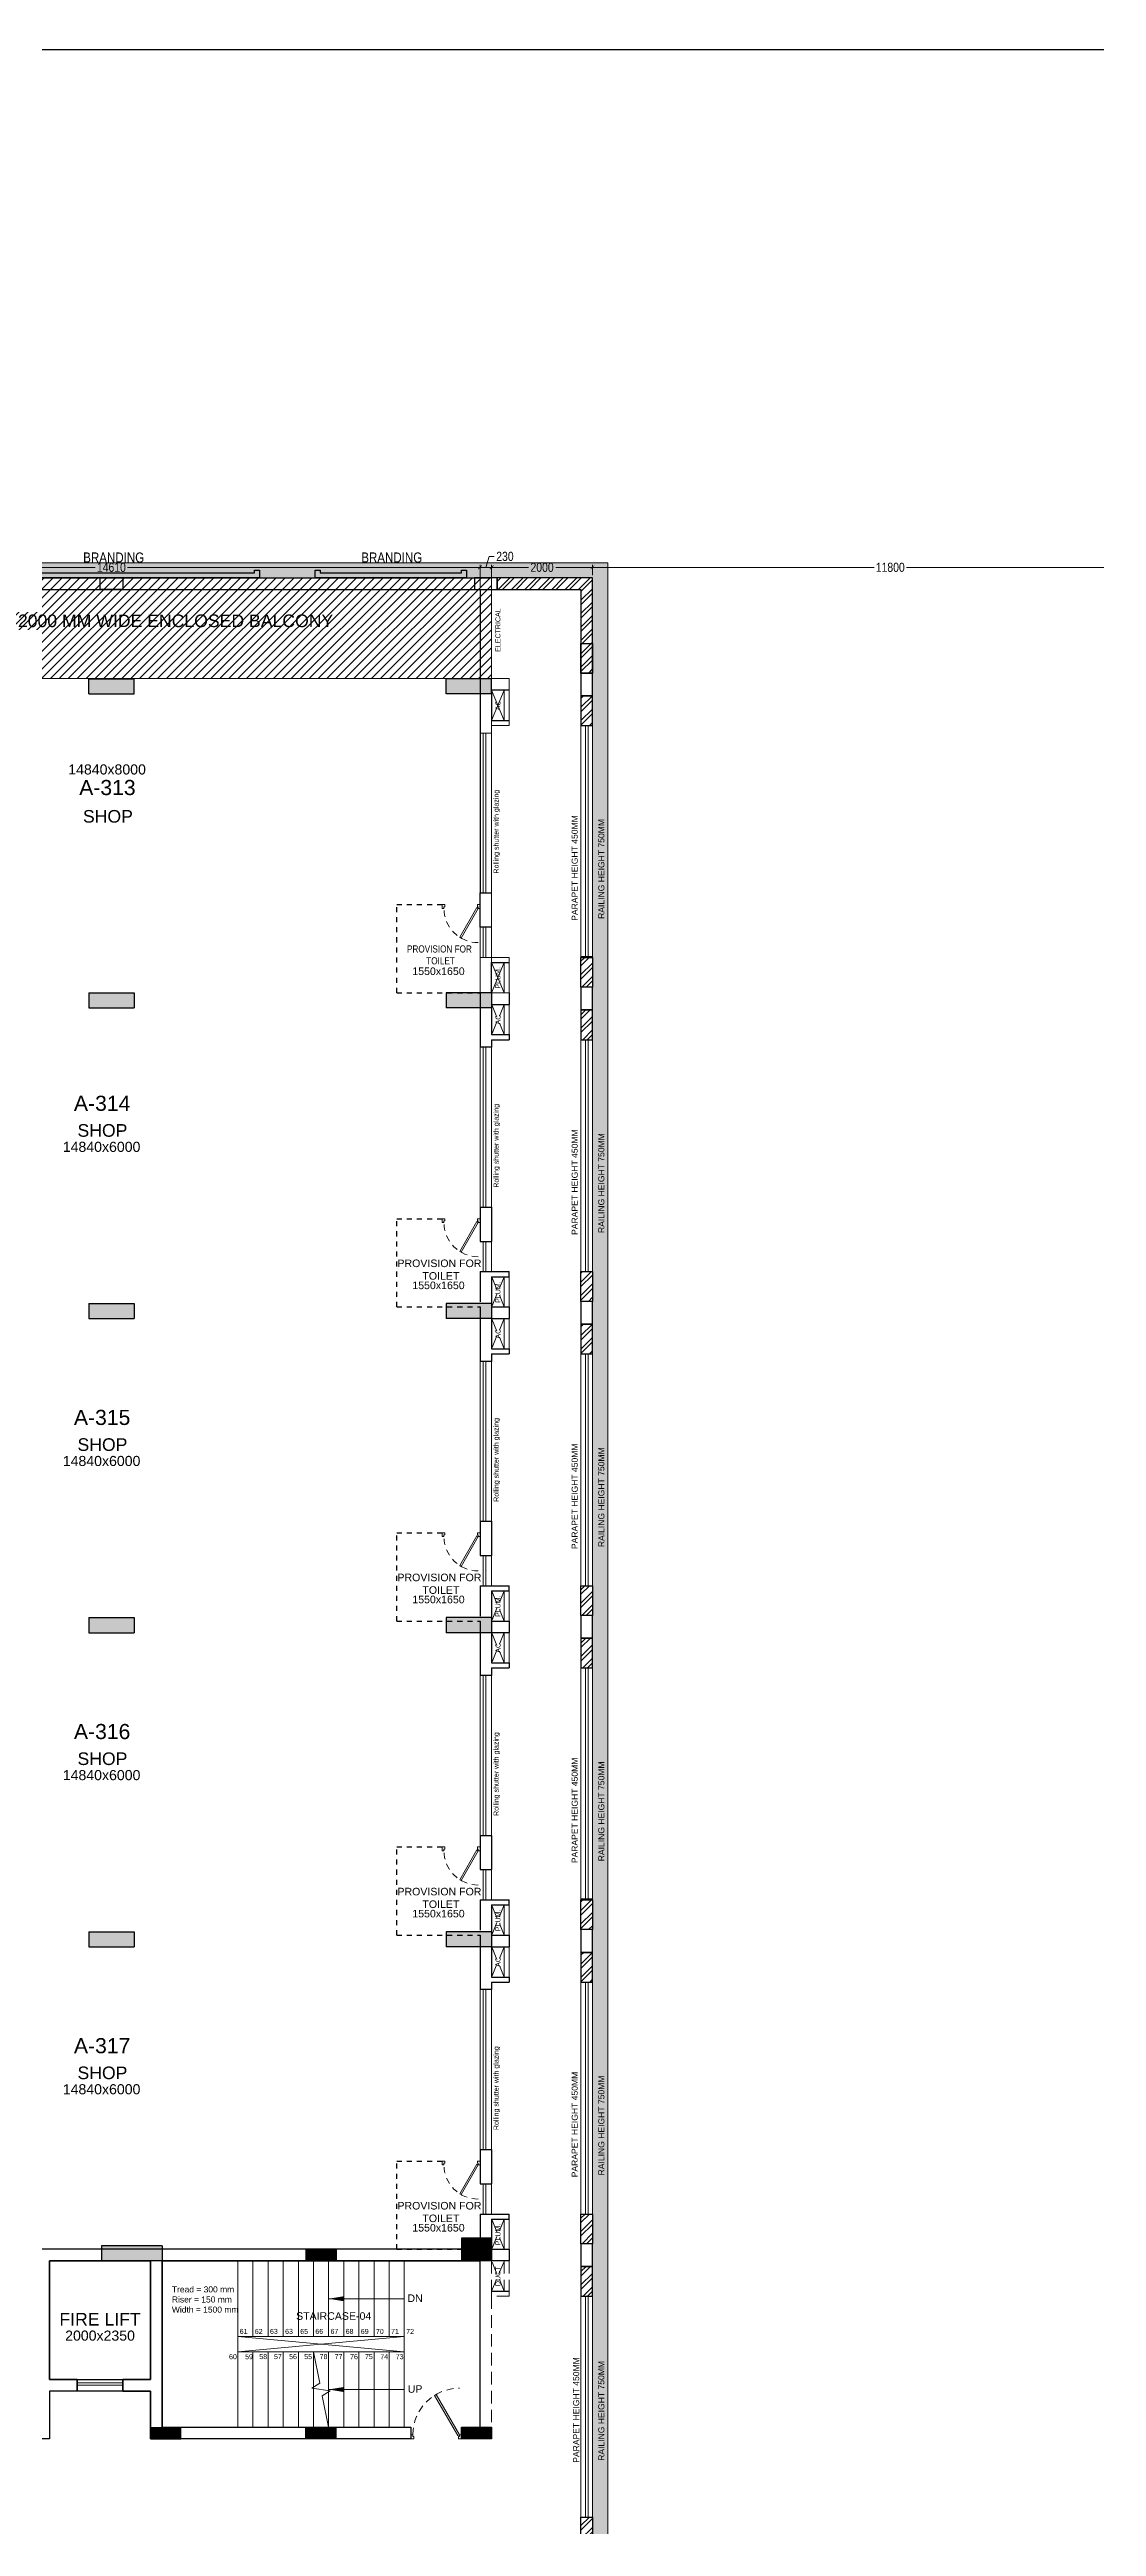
# Model space of a CAD drawing. Header units: metres. Extents: x 9819 to 10514, y 4405 to 4599.
# Drawn here: x 10400.85 to 10421.59, y 4550.07 to 4599.19 of the extents above; entities that cross this region are included whole.
import ezdxf
from ezdxf.enums import TextEntityAlignment as Align

# ---------------------------------------------------------------- set-up
doc = ezdxf.new("R2010")
doc.units = ezdxf.units.M
doc.header["$MEASUREMENT"] = 0
doc.header["$PDMODE"] = 35
doc.header["$PDSIZE"] = 0.3
doc.linetypes.add('DASHED2', pattern=[0.375, 0.25, -0.125])
doc.linetypes.add('HIDDEN', pattern=[0.375, 0.25, -0.125])
for name, color, linetype in [('A_COL. NO', 4, 'Continuous'), ('A_SIGNAGE', 171, 'Continuous'), ('STRU. COL.', 1, 'Continuous')]:
    doc.layers.add(name, color=color, linetype=linetype)
for name, color, linetype, lineweight in [('A_CONC', 1, 'Continuous', 30), ('A_DOOR-WIN', 23, 'Continuous', 9), ('A_DOTTED', 8, 'HIDDEN', 0), ('A_ELE 0.15', 252, 'Continuous', 15), ('A_EXT DIM', 7, 'Continuous', 5), ('A_GLAZE', 140, 'Continuous', 5), ('A_LEDGE', 252, 'Continuous', 15), ('A_SHOP NO.', 113, 'Continuous', 5), ('A_SILL 0.09', 9, 'Continuous', 9), ('A_SILL 0.25', 25, 'Continuous', 15), ('A_SILL 0.25-RefEdit0', 25, 'Continuous', 15), ('A_STAIRS', 21, 'Continuous', 9), ('A_TEXT', 7, 'Continuous', 5), ('A_WALL', 7, 'Continuous', 30), ('A_Wall Hatch', 8, 'Continuous', 5), ('Doorline', 251, 'DASHED2', 13)]:
    doc.layers.add(name, color=color, linetype=linetype, lineweight=lineweight)
doc.layers.get('A_COL. NO').off()
doc.styles.add('A', font='ARIALN.TTF')
doc.styles.get("Standard").update_dxf_attribs({"font": 'arial.ttf'})
doc.dimstyles.new('DIM IN MM', dxfattribs={"dimtxt": 0.18, "dimasz": 0.075, "dimexe": 0.05, "dimexo": 0.05, "dimgap": 0.05, "dimtad": 0, "dimdec": 0, "dimlfac": 1000, "dimzin": 3, "dimdsep": 46, "dimtxsty": 'A', "dimblk1": 'ARCHTICK', "dimblk2": 'ARCHTICK', "dimsah": 1, "dimcen": 0, "dimclrd": 256, "dimclre": 256, "dimclrt": 256, "dimadec": 0, "dimazin": 0, "dimtfac": 1, "dimtdec": 0, "dimtofl": 0, "dimtmove": 1, "dimatfit": 3, "dimfxl": 1, "dimtolj": 1, "dimtzin": 0, "dimlwd": -1, "dimlwe": -1, "dimarcsym": 0})

# ---------------------------------------------------------------- blocks, each defined once
blk = doc.blocks.new('_ARCHTICK')
at = {"color": 0, "linetype": 'ByBlock', "const_width": 0.15}
blk.add_lwpolyline([(-0.5, -0.5), (0.5, 0.5)], dxfattribs=at)
blk = doc.blocks.new('D-900')
at = {"layer": 'A_DOOR-WIN'}
for points in [[(0.45, 0.794), (0.035, 0.075), (0.063, 0.059), (0.478, 0.778)], [(0, 0.075), (0, 0), (0.05, 0), (0.05, 0.043), (0.035, 0.043), (0.035, 0.075)], [(0.9, 0.075), (0.9, 0), (0.85, 0), (0.85, 0.043), (0.865, 0.043), (0.865, 0.075)]]:
    blk.add_lwpolyline(points, close=True, dxfattribs=at)
at = {"layer": 'Doorline', "ltscale": 0.5}
blk.add_arc((0.035, 0.075), 0.83, 0, 90, dxfattribs=at)
blk = doc.blocks.new('D 750')
at = {"layer": 'A_DOOR-WIN'}
for points in [[(-0.372, 0.665), (-0.035, 0.075), (-0.063, 0.059), (-0.4, 0.649)], [(-0.75, 0.075), (-0.75, 0), (-0.7, 0), (-0.7, 0.043), (-0.715, 0.043), (-0.715, 0.075)], [(0, 0.075), (0, 0), (-0.05, 0), (-0.05, 0.043), (-0.035, 0.043), (-0.035, 0.075)]]:
    blk.add_lwpolyline(points, close=True, dxfattribs=at)
at = {"layer": 'Doorline', "ltscale": 0.5}
blk.add_arc((-0.035, 0.075), 0.68, 90, 180, dxfattribs=at)
blk = doc.blocks.new('Typical shops 3rd')
at = {"layer": 'A_DOOR-WIN'}
for p, q in [((30.095, -1.08), (30.095, -4.25)), ((30.145, -1.08), (30.145, -4.25)), ((0.465, -5.38), (0.465, -2.21)), ((0.515, -5.38), (0.515, -2.21))]:
    blk.add_line(p, q, dxfattribs=at)
at = {"layer": 'A_DOTTED'}
for p, q in [((0.1, -0.83), (0.35, -0.23)), ((0.1, -0.23), (0.35, -0.83)), ((30.51, -0.23), (30.26, -0.83)), ((30.51, -0.83), (30.26, -0.23)), ((0.1, -6.23), (0.35, -5.63)), ((0.1, -5.63), (0.35, -6.23)), ((30.51, -5.63), (30.26, -6.23)), ((30.51, -6.23), (30.26, -5.63))]:
    blk.add_line(p, q, dxfattribs=at)
at = {"layer": 'A_GLAZE'}
for p, q in [((0.465, -1.53), (0.465, -0.93)), ((0.515, -1.53), (0.515, -0.93)), ((30.095, -4.93), (30.095, -5.53)), ((30.145, -4.93), (30.145, -5.53))]:
    blk.add_line(p, q, dxfattribs=at)
at = {"layer": 'A_LEDGE'}
for p, q in [((0, -0.83), (0, -0.23)), ((0.1, -0.83), (0.1, -0.23)), ((30.51, -0.83), (30.51, -0.23)), ((30.61, -0.83), (30.61, -0.23)), ((0, -5.63), (0, -6.23)), ((0.1, -5.63), (0.1, -6.23)), ((30.51, -5.63), (30.51, -6.23)), ((30.61, -5.63), (30.61, -6.23))]:
    blk.add_line(p, q, dxfattribs=at)
at = {"layer": 'A_SILL 0.09'}
for p, q in [((0.58, -0.34), (0.58, -5.38)), ((0.35, -1.53), (0.35, -0.93)), ((30.03, -4.25), (30.03, -1.08)), ((30.26, -1.08), (30.26, -4.25)), ((0.35, -5.38), (0.35, -2.21)), ((30.26, -4.93), (30.26, -5.53))]:
    blk.add_line(p, q, dxfattribs=at)
at = {"layer": 'A_WALL'}
for p, q in [((0, -0.23), (0, 0)), ((30.03, 0), (30.03, -1.08)), ((30.61, 0), (30.61, -0.23)), ((0.35, -0.23), (0, -0.23)), ((0.35, -0.83), (0.35, -0.23)), ((30.26, -0.23), (30.61, -0.23)), ((30.26, -0.23), (30.26, -0.83)), ((0.35, -0.83), (0, -0.83)), ((0, -0.83), (0, -0.93)), ((0.58, -0.93), (0, -0.93)), ((30.26, -0.83), (30.61, -0.83)), ((30.26, -0.93), (30.61, -0.93)), ((30.26, -0.93), (30.26, -1.08)), ((30.61, -0.83), (30.61, -0.93)), ((30.26, -1.08), (30.03, -1.08)), ((0.35, -2.21), (0.35, -1.53)), ((0.58, -1.53), (0.35, -1.53)), ((0.58, -2.21), (0.35, -2.21)), ((30.03, -4.25), (30.03, -4.93)), ((30.03, -4.25), (30.26, -4.25)), ((30.26, -4.25), (30.26, -4.93)), ((0.35, -5.38), (0.58, -5.38)), ((0.35, -5.53), (0.35, -5.38)), ((0.58, -6.46), (0.58, -5.38)), ((30.03, -4.93), (30.26, -4.93)), ((0.35, -5.53), (0, -5.53)), ((0, -5.63), (0, -5.53)), ((0.35, -5.63), (0, -5.63)), ((0.35, -6.23), (0.35, -5.63)), ((30.03, -5.53), (30.61, -5.53)), ((30.03, -5.53), (30.03, -6.13)), ((30.26, -5.63), (30.26, -6.23)), ((30.26, -5.63), (30.61, -5.63)), ((30.61, -5.63), (30.61, -5.53)), ((0.35, -6.23), (0, -6.23)), ((30.26, -6.23), (30.61, -6.23))]:
    blk.add_line(p, q, dxfattribs=at)
at = {"layer": 'A_WALL', "color": 252, "linetype": 'DASHED2', "ltscale": 0.3, "true_color": 0x939598}
for p, q in [((2.23, 0), (0.95, 0)), ((28.38, -6.23), (30.03, -6.23))]:
    blk.add_line(p, q, dxfattribs=at)
for points in [[(2.23, 0), (2.23, -1.98), (1.33, -1.98)], [(28.38, -6.23), (28.38, -4.48), (29.28, -4.48)]]:
    blk.add_lwpolyline(points, dxfattribs=at)
at = {"layer": 'A_DOOR-WIN', "xscale": -1}
blk.add_blockref('D 750', (0.58, -1.98), dxfattribs=at)
at = {"layer": 'A_DOOR-WIN', "xscale": -1, "rotation": 180}
blk.add_blockref('D 750', (30.03, -4.48), dxfattribs=at)
at = {"layer": 'A_TEXT'}
for s, p in [('PLUM.', (0.274, -0.523)), ('AC', (30.436, -0.531)), ('Rolling shutter with glazing', (30.399, -3.034)), ('Rolling shutter with glazing', (0.282, -3.428)), ('AC', (0.274, -5.923)), ('PLUM.', (30.434, -5.936))]:
    blk.add_text(s, height=0.1, rotation=90, dxfattribs=at).set_placement(p, align=Align.CENTER)
for s, height, p in [('1550x1650', 0.15, (1.388, -1.205)), ('SHOP', 0.25, (7.845, -2.855)), ('SHOP', 0.25, (22.548, -2.855)), ('14840x6000', 0.2, (7.845, -3.155)), ('14840x6000', 0.2, (22.531, -3.155)), ('1550x1650', 0.15, (29.207, -5.877))]:
    blk.add_text(s, height=height, dxfattribs=at).set_placement(p, align=Align.CENTER)
at = {"layer": 'A_TEXT', "char_height": 0.15, "width": 1.97366, "attachment_point": 1}
for insert in [(0.419, -0.618), (28.239, -5.29)]:
    blk.add_mtext('\\pxqc;PROVISION FOR\\P TOILET ', dxfattribs=dict(at, insert=insert))
blk = doc.blocks.new('*D1572')
at = {"layer": 'A_EXT DIM', "transparency": 16777216}
for p, q in [((10394.766, 4588.534), (10394.766, 4588.972)), ((10394.766, 4588.922), (10401.751, 4588.922)), ((10409.376, 4588.922), (10402.392, 4588.922)), ((10409.376, 4588.534), (10409.376, 4588.972))]:
    blk.add_line(p, q, dxfattribs=at)
at = {"layer": 'Defpoints', "color": 0, "transparency": 16777216}
for p in [(10409.376, 4588.922), (10394.766, 4588.484), (10409.376, 4588.484)]:
    blk.add_point(p, dxfattribs=at)
at = {"layer": 'A_EXT DIM', "transparency": 16777216, "xscale": 0.075, "yscale": 0.075, "zscale": 0.075, "rotation": 180}
blk.add_blockref('_ARCHTICK', (10394.766, 4588.922), dxfattribs=at)
at = {"layer": 'A_EXT DIM', "transparency": 16777216, "xscale": 0.075, "yscale": 0.075, "zscale": 0.075}
blk.add_blockref('_ARCHTICK', (10409.376, 4588.922), dxfattribs=at)
at = {"layer": 'A_EXT DIM', "transparency": 16777216, "insert": (10402.071, 4588.922), "char_height": 0.18, "attachment_point": 5, "style": 'A'}
blk.add_mtext('\\A1;14610', dxfattribs=at)
blk = doc.blocks.new('*D1573')
at = {"layer": 'A_EXT DIM', "transparency": 16777216}
for p, q in [((10409.491, 4588.922), (10409.556, 4589.139)), ((10409.556, 4589.139), (10409.656, 4589.139)), ((10409.376, 4588.534), (10409.376, 4588.972)), ((10409.376, 4588.922), (10409.606, 4588.922)), ((10409.606, 4588.534), (10409.606, 4588.972))]:
    blk.add_line(p, q, dxfattribs=at)
at = {"layer": 'Defpoints', "color": 0, "transparency": 16777216}
for p in [(10409.606, 4588.922), (10409.376, 4588.484), (10409.606, 4588.484)]:
    blk.add_point(p, dxfattribs=at)
at = {"layer": 'A_EXT DIM', "transparency": 16777216, "xscale": 0.075, "yscale": 0.075, "zscale": 0.075, "rotation": 180}
blk.add_blockref('_ARCHTICK', (10409.376, 4588.922), dxfattribs=at)
at = {"layer": 'A_EXT DIM', "transparency": 16777216, "xscale": 0.075, "yscale": 0.075, "zscale": 0.075}
blk.add_blockref('_ARCHTICK', (10409.606, 4588.922), dxfattribs=at)
at = {"layer": 'A_EXT DIM', "transparency": 16777216, "insert": (10409.87, 4589.139), "char_height": 0.18, "attachment_point": 5, "style": 'A'}
blk.add_mtext('\\A1;230', dxfattribs=at)
blk = doc.blocks.new('*D1574')
at = {"layer": 'A_EXT DIM', "transparency": 16777216}
for p, q in [((10411.606, 4588.764), (10411.606, 4588.972)), ((10411.606, 4588.922), (10417.186, 4588.922)), ((10423.406, 4588.922), (10417.827, 4588.922)), ((10423.406, 4588.764), (10423.406, 4588.972))]:
    blk.add_line(p, q, dxfattribs=at)
at = {"layer": 'Defpoints', "color": 0, "transparency": 16777216}
for p in [(10411.606, 4588.714), (10423.406, 4588.922), (10423.406, 4588.714)]:
    blk.add_point(p, dxfattribs=at)
at = {"layer": 'A_EXT DIM', "transparency": 16777216, "xscale": 0.075, "yscale": 0.075, "zscale": 0.075, "rotation": 180}
blk.add_blockref('_ARCHTICK', (10411.606, 4588.922), dxfattribs=at)
at = {"layer": 'A_EXT DIM', "transparency": 16777216, "xscale": 0.075, "yscale": 0.075, "zscale": 0.075}
blk.add_blockref('_ARCHTICK', (10423.406, 4588.922), dxfattribs=at)
at = {"layer": 'A_EXT DIM', "transparency": 16777216, "insert": (10417.506, 4588.922), "char_height": 0.18, "attachment_point": 5, "style": 'A'}
blk.add_mtext('\\A1;11800', dxfattribs=at)
blk = doc.blocks.new('*D1581')
at = {"layer": 'A_EXT DIM', "transparency": 16777216}
for p, q in [((10409.606, 4588.764), (10409.606, 4588.972)), ((10409.606, 4588.922), (10410.335, 4588.922)), ((10411.606, 4588.922), (10410.878, 4588.922)), ((10411.606, 4588.764), (10411.606, 4588.972))]:
    blk.add_line(p, q, dxfattribs=at)
at = {"layer": 'Defpoints', "color": 0, "transparency": 16777216}
for p in [(10409.606, 4588.714), (10411.606, 4588.922), (10411.606, 4588.714)]:
    blk.add_point(p, dxfattribs=at)
at = {"layer": 'A_EXT DIM', "transparency": 16777216, "xscale": 0.075, "yscale": 0.075, "zscale": 0.075, "rotation": 180}
blk.add_blockref('_ARCHTICK', (10409.606, 4588.922), dxfattribs=at)
at = {"layer": 'A_EXT DIM', "transparency": 16777216, "xscale": 0.075, "yscale": 0.075, "zscale": 0.075}
blk.add_blockref('_ARCHTICK', (10411.606, 4588.922), dxfattribs=at)
at = {"layer": 'A_EXT DIM', "transparency": 16777216, "insert": (10410.606, 4588.922), "char_height": 0.18, "attachment_point": 5, "style": 'A'}
blk.add_mtext('\\A1;2000', dxfattribs=at)
blk = doc.blocks.new('Balcony projections')
at = {"transparency": 33554493}
h = blk.add_hatch(color=256, dxfattribs=at)
h.dxf.hatch_style = 1
h.paths.add_polyline_path([(-0.53, -72.15), (33.98, -72.15), (33.98, 0.53), (-0.53, 0.53)])
h.paths.add_polyline_path([(-0.23, -71.85), (33.68, -71.85), (33.68, 0.23), (-0.23, 0.23)], flags=16)
at = {"lineweight": 30, "true_color": 0x636466}
h = blk.add_hatch(dxfattribs=at)
h.set_pattern_fill('ANSI32', color=251, scale=0.5)
h.set_pattern_definition([(45, (-9876.61707, -4400.77705), (-0.1325825215, 0.1325825215), []), (45, (-9876.52869, -4400.77705), (-0.1325825215, 0.1325825215), [])])
h.paths.add_polyline_path([(31.79, 0.23), (31.79, 0), (33.45, 0), (33.45, -1.66), (33.68, -1.66), (33.68, 0.23)])
h.paths.add_polyline_path([(33.68, -2.7), (33.68, -2.11), (33.45, -2.11), (33.45, -2.7)])
h.paths.add_polyline_path([(33.68, -7.3), (33.68, -7.89), (33.45, -7.89), (33.45, -7.3)])
h.paths.add_polyline_path([(33.68, -8.93), (33.68, -8.34), (33.45, -8.34), (33.45, -8.93)])
h.paths.add_polyline_path([(33.68, -13.53), (33.68, -14.12), (33.45, -14.12), (33.45, -13.53)])
h.paths.add_polyline_path([(33.68, -15.16), (33.68, -14.57), (33.45, -14.57), (33.45, -15.16)])
h.paths.add_polyline_path([(33.68, -19.76), (33.68, -20.35), (33.45, -20.35), (33.45, -19.76)])
h.paths.add_polyline_path([(33.68, -21.39), (33.68, -20.8), (33.45, -20.8), (33.45, -21.39)])
h.paths.add_polyline_path([(33.68, -25.99), (33.68, -26.58), (33.45, -26.58), (33.45, -25.99)])
h.paths.add_polyline_path([(33.68, -27.62), (33.68, -27.03), (33.45, -27.03), (33.45, -27.62)])
h.paths.add_polyline_path([(33.68, -32.22), (33.68, -32.81), (33.45, -32.81), (33.45, -32.22)])
h.paths.add_polyline_path([(33.68, -33.85), (33.68, -33.26), (33.45, -33.26), (33.45, -33.85)])
h.paths.add_polyline_path([(33.68, -38.23), (33.68, -38.82), (33.45, -38.82), (33.45, -38.23)])
h.paths.add_polyline_path([(33.68, -39.86), (33.68, -39.27), (33.45, -39.27), (33.45, -39.86)])
h.paths.add_polyline_path([(33.68, -46.09), (33.68, -45.5), (33.45, -45.5), (33.45, -46.09)])
h.paths.add_polyline_path([(33.68, -44.46), (33.68, -45.05), (33.45, -45.05), (33.45, -44.46)])
h.paths.add_polyline_path([(33.68, -50.69), (33.68, -51.28), (33.45, -51.28), (33.45, -50.69)])
h.paths.add_polyline_path([(33.68, -52.32), (33.68, -51.73), (33.45, -51.73), (33.45, -52.32)])
h.paths.add_polyline_path([(33.68, -58.55), (33.68, -57.96), (33.45, -57.96), (33.45, -58.55)])
h.paths.add_polyline_path([(33.68, -56.92), (33.68, -57.51), (33.45, -57.51), (33.45, -56.92)])
h.paths.add_polyline_path([(33.68, -64.76), (33.68, -63.58), (33.45, -63.58), (33.45, -64.76)])
h.paths.add_polyline_path([(31.79, -71.85), (31.79, -71.62), (33.45, -71.62), (33.45, -69.96), (33.68, -69.96), (33.68, -71.85)])
h.paths.add_polyline_path([(30.75, -71.85), (31.34, -71.85), (31.34, -71.62), (30.75, -71.62)])
h.paths.add_polyline_path([(24.96, -71.85), (24.37, -71.85), (24.37, -71.62), (24.96, -71.62)])
h.paths.add_polyline_path([(23.33, -71.85), (23.92, -71.85), (23.92, -71.62), (23.33, -71.62)])
h.paths.add_polyline_path([(8.49, -71.85), (9.08, -71.85), (9.08, -71.62), (8.49, -71.62)])
h.paths.add_polyline_path([(10.12, -71.85), (9.53, -71.85), (9.53, -71.62), (10.12, -71.62)])
h.paths.add_polyline_path([(15.91, -71.85), (16.5, -71.85), (16.5, -71.62), (15.91, -71.62)])
h.paths.add_polyline_path([(17.54, -71.85), (16.95, -71.85), (16.95, -71.62), (17.54, -71.62)])
h.paths.add_polyline_path([(1.66, -71.85), (1.66, -71.62), (0, -71.62), (0, -69.96), (-0.23, -69.96), (-0.23, -71.85)])
h.paths.add_polyline_path([(2.11, -71.85), (2.7, -71.85), (2.7, -71.62), (2.11, -71.62)])
h.paths.add_polyline_path([(-0.23, -64.76), (-0.23, -63.58), (0, -63.58), (0, -64.76)])
h.paths.add_polyline_path([(-0.23, -58.55), (-0.23, -57.96), (0, -57.96), (0, -58.55)])
h.paths.add_polyline_path([(-0.23, -56.92), (-0.23, -57.51), (0, -57.51), (0, -56.92)])
h.paths.add_polyline_path([(-0.23, -52.32), (-0.23, -51.73), (0, -51.73), (0, -52.32)])
h.paths.add_polyline_path([(-0.23, -50.69), (-0.23, -51.28), (0, -51.28), (0, -50.69)])
h.paths.add_polyline_path([(-0.23, -46.09), (-0.23, -45.5), (0, -45.5), (0, -46.09)])
h.paths.add_polyline_path([(-0.23, -44.46), (-0.23, -45.05), (0, -45.05), (0, -44.46)])
h.paths.add_polyline_path([(-0.23, -39.86), (-0.23, -39.27), (0, -39.27), (0, -39.86)])
h.paths.add_polyline_path([(-0.23, -38.23), (-0.23, -38.82), (0, -38.82), (0, -38.23)])
h.paths.add_polyline_path([(-0.23, -33.85), (-0.23, -33.26), (0, -33.26), (0, -33.85)])
h.paths.add_polyline_path([(-0.23, -32.22), (-0.23, -32.81), (0, -32.81), (0, -32.22)])
h.paths.add_polyline_path([(-0.23, -27.62), (-0.23, -27.03), (0, -27.03), (0, -27.62)])
h.paths.add_polyline_path([(-0.23, -25.99), (-0.23, -26.58), (0, -26.58), (0, -25.99)])
h.paths.add_polyline_path([(-0.23, -21.39), (-0.23, -20.8), (0, -20.8), (0, -21.39)])
h.paths.add_polyline_path([(-0.23, -19.76), (-0.23, -20.35), (0, -20.35), (0, -19.76)])
h.paths.add_polyline_path([(-0.23, -15.16), (-0.23, -14.57), (0, -14.57), (0, -15.16)])
h.paths.add_polyline_path([(-0.23, -13.53), (-0.23, -14.12), (0, -14.12), (0, -13.53)])
h.paths.add_polyline_path([(-0.23, -8.93), (-0.23, -8.34), (0, -8.34), (0, -8.93)])
h.paths.add_polyline_path([(-0.23, -7.3), (-0.23, -7.89), (0, -7.89), (0, -7.3)])
h.paths.add_polyline_path([(-0.23, -2.7), (-0.23, -2.11), (0, -2.11), (0, -2.7)])
h.paths.add_polyline_path([(1.66, 0.23), (1.66, 0), (0, 0), (0, -1.66), (-0.23, -1.66), (-0.23, 0.23)])
at = {"layer": 'A_CONC'}
for points in [[(23.92, 0.23), (24.37, 0.23), (24.37, 0), (23.92, 0)], [(31.79, 0.23), (31.34, 0.23), (31.34, 0), (31.79, 0)], [(33.68, -1.66), (33.45, -1.66), (33.45, -2.11), (33.68, -2.11)], [(33.68, -1.66), (33.45, -1.66), (33.45, -2.11), (33.68, -2.11)], [(33.68, -7.89), (33.45, -7.89), (33.45, -8.34), (33.68, -8.34)], [(33.68, -14.12), (33.45, -14.12), (33.45, -14.57), (33.68, -14.57)], [(33.68, -20.35), (33.45, -20.35), (33.45, -20.8), (33.68, -20.8)], [(33.68, -26.58), (33.45, -26.58), (33.45, -27.03), (33.68, -27.03)], [(33.68, -32.81), (33.45, -32.81), (33.45, -33.26), (33.68, -33.26)]]:
    blk.add_lwpolyline(points, close=True, dxfattribs=at)
at = {"layer": 'A_ELE 0.15', "color": 7, "true_color": 0xffffff}
for points in [[(33.98, -33.85), (33.98, 0.53), (-0.53, 0.53), (-0.53, -33.85)], [(-0.53, -33.85), (-0.53, -72.15), (33.98, -72.15), (33.98, -33.85)]]:
    blk.add_lwpolyline(points, dxfattribs=at)
at = {"layer": 'A_GLAZE'}
for points in [[(33.54, -7.3), (33.59, -7.3), (33.59, -2.7), (33.54, -2.7)], [(33.54, -13.53), (33.59, -13.53), (33.59, -8.93), (33.54, -8.93)], [(33.54, -19.76), (33.59, -19.76), (33.59, -15.16), (33.54, -15.16)], [(33.54, -25.99), (33.59, -25.99), (33.59, -21.39), (33.54, -21.39)], [(33.54, -32.22), (33.59, -32.22), (33.59, -27.62), (33.54, -27.62)], [(33.54, -38.23), (33.59, -38.23), (33.59, -33.85), (33.54, -33.85)]]:
    blk.add_lwpolyline(points, close=True, dxfattribs=at)
at = {"layer": 'A_SILL 0.25', "lineweight": 0, "elevation": 0}
for points in [[(33.68, -7.28), (33.45, -7.28), (33.45, -2.7), (33.68, -2.7)], [(33.68, -13.53), (33.45, -13.53), (33.45, -8.93), (33.68, -8.93)], [(33.68, -25.97), (33.45, -25.97), (33.45, -21.39), (33.68, -21.39)], [(33.68, -32.22), (33.45, -32.22), (33.45, -27.62), (33.68, -27.62)]]:
    blk.add_lwpolyline(points, close=True, dxfattribs=at)
at = {"layer": 'A_SILL 0.25', "lineweight": 0}
for points in [[(33.68, -19.76), (33.45, -19.76), (33.45, -15.16), (33.68, -15.16)], [(33.68, -38.23), (33.45, -38.23), (33.45, -33.85), (33.68, -33.85)]]:
    blk.add_lwpolyline(points, close=True, dxfattribs=at)
at = {"layer": 'A_SILL 0.25-RefEdit0', "color": 32, "true_color": 0xcd6928}
for points in [[(33.68, -33.85), (33.68, 0.23), (-0.23, 0.23), (-0.23, -33.85)], [(-0.23, -38.23), (-0.23, -71.85), (33.68, -71.85), (33.68, -38.23)]]:
    blk.add_lwpolyline(points, dxfattribs=at)
at = {"layer": 'A_TEXT', "color": 32, "true_color": 0xcd6928}
for p, q in [((33.45, -7.3), (33.45, -2.7)), ((33.68, -2.7), (33.68, -7.3)), ((33.45, -13.53), (33.45, -8.93)), ((33.68, -8.93), (33.68, -13.53)), ((33.45, -19.76), (33.45, -15.16)), ((33.68, -15.16), (33.68, -19.76)), ((33.45, -25.99), (33.45, -21.39)), ((33.68, -21.39), (33.68, -25.99)), ((33.45, -32.22), (33.45, -27.62)), ((33.68, -27.62), (33.68, -32.22)), ((33.45, -38.23), (33.45, -33.85)), ((33.68, -33.85), (33.68, -38.23))]:
    blk.add_line(p, q, dxfattribs=at)
at = {"layer": 'A_WALL'}
for points in [[(31.79, 0.23), (31.79, 0), (33.45, 0), (33.45, -1.66), (33.68, -1.66), (33.68, 0.23)], [(33.68, -1.07), (33.68, -1.66), (33.45, -1.66), (33.45, -1.07)], [(33.68, -2.7), (33.68, -2.11), (33.45, -2.11), (33.45, -2.7)], [(33.68, -2.7), (33.68, -2.11), (33.45, -2.11), (33.45, -2.7)], [(33.68, -7.3), (33.68, -7.89), (33.45, -7.89), (33.45, -7.3)], [(33.68, -8.93), (33.68, -8.34), (33.45, -8.34), (33.45, -8.93)], [(33.68, -13.53), (33.68, -14.12), (33.45, -14.12), (33.45, -13.53)], [(33.68, -15.16), (33.68, -14.57), (33.45, -14.57), (33.45, -15.16)], [(33.68, -19.76), (33.68, -20.35), (33.45, -20.35), (33.45, -19.76)], [(33.68, -21.39), (33.68, -20.8), (33.45, -20.8), (33.45, -21.39)], [(33.68, -25.99), (33.68, -26.58), (33.45, -26.58), (33.45, -25.99)], [(33.68, -27.62), (33.68, -27.03), (33.45, -27.03), (33.45, -27.62)], [(33.68, -32.22), (33.68, -32.81), (33.45, -32.81), (33.45, -32.22)], [(33.68, -33.85), (33.68, -33.26), (33.45, -33.26), (33.45, -33.85)], [(33.68, -38.23), (33.68, -38.82), (33.45, -38.82), (33.45, -38.23)]]:
    blk.add_lwpolyline(points, close=True, dxfattribs=at)
at = {"layer": 'A_TEXT', "color": 32, "true_color": 0xcd6928, "char_height": 0.1215, "attachment_point": 1, "rotation": 90}
for insert in [(33.265, -6.572), (33.265, -12.802), (33.265, -19.032), (33.265, -25.262), (33.265, -31.492), (33.294, -37.153)]:
    blk.add_mtext_dynamic_manual_height_columns('PARAPET HEIGHT 450MM', width=3.42392, gutter_width=0.931, heights=[0], dxfattribs=dict(at, insert=insert))
at = {"layer": 'A_TEXT', "color": 4, "char_height": 0.1215, "attachment_point": 1, "rotation": 90}
for insert in [(33.793, -6.534), (33.793, -12.764), (33.793, -18.994), (33.793, -25.224), (33.793, -31.454), (33.793, -37.114)]:
    blk.add_mtext_dynamic_manual_height_columns('RAILING HEIGHT 750MM', width=3.42392, gutter_width=0.931, heights=[0], dxfattribs=dict(at, insert=insert))
blk = doc.blocks.new('col')
at = {"linetype": 'Continuous'}
blk.add_hatch(color=256, dxfattribs=at).paths.add_polyline_path([(0, 0), (1, 0), (1, 1), (0, 1), (0, 0)])
at = {"linetype": 'Continuous', "lineweight": 25}
for p, q in [((0, 1), (1, 1)), ((0, 1), (0, 0)), ((1, 1), (1, 0)), ((0, 0), (1, 0))]:
    blk.add_line(p, q, dxfattribs=at)
blk = doc.blocks.new('WING-A REVISEC COL.')
at = {"layer": 'STRU. COL.', "zscale": 0.23}
for p, xscale, yscale, rotation in [((5393.224, -8839.596), -0.9, 0.3, 180), ((5401.209, -8839.596), 0.9, 0.3, 180), ((5394.679, -8870.976), -1.2, 0.3, 359.9999999999758), ((5394.449, -8874.276), -0.6, 0.23, 180), ((5398.129, -8874.276), 0.6, 0.23, 180), ((5401.209, -8874.276), 0.6, 0.23, 180)]:
    blk.add_blockref('col', p, dxfattribs=dict(at, xscale=xscale, yscale=yscale, rotation=rotation))
for p, xscale, yscale in [((5393.224, -8846.126), 0.9, 0.3), ((5401.209, -8846.126), -0.9, 0.3), ((5393.224, -8852.286), 0.9, 0.3), ((5401.209, -8852.286), -0.9, 0.3), ((5393.224, -8858.516), 0.9, 0.3), ((5401.209, -8858.516), -0.9, 0.3), ((5393.224, -8864.746), 0.9, 0.3), ((5401.209, -8864.746), -0.9, 0.3), ((5401.209, -8864.746), -0.9, 0.3), ((5401.209, -8870.976), -0.6, 0.45), ((5398.129, -8870.976), -0.6, 0.23)]:
    blk.add_blockref('col', p, dxfattribs=dict(at, xscale=xscale, yscale=yscale))
blk = doc.blocks.new('A$C65346bc7')
at = {"layer": 'A_WALL', "color": 252, "linetype": 'DASHED2', "ltscale": 0.3, "true_color": 0x939598}
blk.add_line((28.38, -6.23), (30.03, -6.23), dxfattribs=at)
for points in [[(0.95, 0), (2.23, 0), (2.23, -1.98), (1.33, -1.98)], [(28.38, -6.23), (28.38, -4.48), (29.28, -4.48)]]:
    blk.add_lwpolyline(points, dxfattribs=at)
at = {"layer": 'A_DOOR-WIN', "xscale": -1}
blk.add_blockref('D 750', (0.58, -1.98), dxfattribs=at)
at = {"layer": 'A_DOOR-WIN', "xscale": -1, "rotation": 180}
blk.add_blockref('D 750', (30.03, -4.48), dxfattribs=at)
at = {"char_height": 0.1411, "width": 1.97366, "attachment_point": 1, "style": 'A'}
for insert in [(0.419, -0.618), (28.239, -5.29)]:
    blk.add_mtext('\\pxqc;PROVISION FOR\\P TOILET ', dxfattribs=dict(at, insert=insert))
at = {"layer": 'A_TEXT'}
for p in [(1.388, -1.205), (29.207, -5.877)]:
    blk.add_text('1550x1650', height=0.15, dxfattribs=at).set_placement(p, align=Align.CENTER)

msp = doc.modelspace()

# ---------------------------------------------------------------- hatches: boundary and pattern name
at = {"layer": 'A_SILL 0.25'}
h = msp.add_hatch(dxfattribs=at)
h.set_pattern_fill('ANSI31', color=256)
h.set_pattern_definition([(45, (4783.70176, -313.26329), (-0.0883883476, 0.0883883476), [])])
h.paths.add_polyline_path([(10379.6962, 4586.7144), (10409.6062, 4586.7144), (10409.6062, 4588.7144), (10379.6962, 4588.7144)])

# ---------------------------------------------------------------- linework, layer by layer
msp.add_lwpolyline([(9907.8601, 4599.1913), (10513.7871, 4599.1913), (10513.7871, 4405.0688), (9907.8601, 4405.0688)], close=True)
at = {"layer": 'A_DOOR-WIN'}
for p, q in [((10409.4412, 4585.6344), (10409.4412, 4582.4644)), ((10409.4912, 4585.6344), (10409.4912, 4582.4644)), ((10402.2962, 4552.9194), (10401.3962, 4552.9194)), ((10402.2962, 4552.8694), (10401.3962, 4552.8694))]:
    msp.add_line(p, q, dxfattribs=at)
at = {"layer": 'A_DOTTED', "linetype": 'Continuous'}
for points in [[(10404.5762, 4555.3344), (10404.5762, 4553.8344), (10407.8762, 4553.5344), (10407.8762, 4552.0344)], [(10407.8762, 4555.3344), (10407.8762, 4553.8344), (10404.5762, 4553.5344), (10404.5762, 4552.0344)]]:
    msp.add_lwpolyline(points, dxfattribs=at)
at = {"layer": 'A_DOTTED'}
msp.add_lwpolyline([(10409.6062, 4555.3344), (10409.6062, 4554.7344), (10409.9562, 4554.7344), (10409.9562, 4554.6344), (10409.6062, 4554.6344), (10409.6062, 4554.7344), (10409.8562, 4555.3344), (10409.8562, 4554.7344), (10409.6062, 4555.3344), (10409.9562, 4555.3344), (10409.9562, 4554.7344), (10409.9562, 4554.6344), (10409.6062, 4554.6344), (10409.6062, 4551.8044)], dxfattribs=at)
at = {"layer": 'A_GLAZE'}
for p, q in [((10409.4412, 4581.7844), (10409.4412, 4581.1844)), ((10409.4912, 4581.7844), (10409.4912, 4581.1844))]:
    msp.add_line(p, q, dxfattribs=at)
at = {"layer": 'A_LEDGE'}
msp.add_lwpolyline([(10409.6062, 4585.7844), (10409.9562, 4585.7844), (10409.9562, 4585.8844), (10409.9562, 4586.4844), (10409.9562, 4586.7144), (10409.6062, 4586.7144), (10409.6062, 4588.7144)], dxfattribs=at)
at = {"layer": 'A_SIGNAGE', "color": 6}
for points in [[(10399.3012, 4588.7144), (10399.3012, 4588.8644), (10399.4012, 4588.8644), (10399.4012, 4588.8144), (10404.9062, 4588.8144), (10404.9062, 4588.8644), (10405.0062, 4588.8644), (10405.0062, 4588.7144)], [(10406.1062, 4588.7144), (10406.1062, 4588.8644), (10406.2062, 4588.8644), (10406.2062, 4588.8144), (10409.0062, 4588.8144), (10409.0062, 4588.8644), (10409.1062, 4588.8644), (10409.1062, 4588.7144)]]:
    msp.add_lwpolyline(points, close=True, dxfattribs=at)
at = {"layer": 'A_SILL 0.09'}
msp.add_line((10409.3762, 4581.7844), (10409.3762, 4581.1844), dxfattribs=at)
at = {"layer": 'A_SILL 0.25'}
for points in [[(10379.6962, 4588.7144), (10377.6962, 4588.7144), (10377.6962, 4516.6344), (10411.6062, 4516.6344), (10411.6062, 4588.7144), (10409.6062, 4588.7144)], [(10379.6962, 4588.4844), (10377.9262, 4588.4844), (10377.9262, 4516.8644), (10411.3762, 4516.8644), (10411.3762, 4588.4844), (10409.6062, 4588.4844)]]:
    msp.add_lwpolyline(points, dxfattribs=at)
msp.add_lwpolyline([(10379.6962, 4586.7144), (10409.6062, 4586.7144), (10409.6062, 4588.7144), (10379.6962, 4588.7144)], close=True, dxfattribs=at)
at = {"layer": 'A_STAIRS'}
for p, q in [((10404.8762, 4553.8344), (10404.8762, 4555.3344)), ((10405.1762, 4553.8344), (10405.1762, 4555.3344)), ((10405.4762, 4553.8344), (10405.4762, 4555.3344)), ((10405.7762, 4553.8344), (10405.7762, 4555.3344)), ((10406.0762, 4553.8344), (10406.0762, 4555.3344)), ((10406.3762, 4553.8344), (10406.3762, 4555.3344)), ((10406.6762, 4553.8344), (10406.6762, 4555.3344)), ((10406.9762, 4553.8344), (10406.9762, 4555.3344)), ((10407.2762, 4553.8344), (10407.2762, 4555.3344)), ((10407.5762, 4553.8344), (10407.5762, 4555.3344)), ((10404.8762, 4553.5344), (10404.8762, 4552.0344)), ((10405.1762, 4553.5344), (10405.1762, 4552.0344)), ((10405.4762, 4553.5344), (10405.4762, 4552.0344)), ((10405.7762, 4553.5344), (10405.7762, 4552.0344)), ((10406.6762, 4553.5344), (10406.6762, 4552.0344)), ((10406.9762, 4553.5344), (10406.9762, 4552.0344)), ((10407.2762, 4553.5344), (10407.2762, 4552.0344)), ((10407.5762, 4553.5344), (10407.5762, 4552.0344))]:
    msp.add_line(p, q, dxfattribs=at)
msp.add_lwpolyline([(10407.8762, 4553.5344), (10404.5762, 4553.5344), (10404.5762, 4553.8344), (10407.8762, 4553.8344)], close=True, dxfattribs=at)
at = {"layer": 'A_STAIRS', "linetype": 'Continuous'}
msp.add_lwpolyline([(10406.0762, 4552.0344), (10406.0762, 4553.5344), (10406.2017, 4552.907), (10406.0456, 4552.8121), (10406.4068, 4552.7568), (10406.2507, 4552.6619), (10406.3762, 4552.0344), (10406.3762, 4553.5344)], dxfattribs=at)
at = {"layer": 'A_WALL'}
for p, q in [((10379.6962, 4588.7144), (10409.6062, 4588.7144)), ((10409.3762, 4555.5644), (10379.9262, 4555.5644)), ((10409.9562, 4555.3344), (10409.6062, 4555.3344)), ((10409.9562, 4555.5644), (10409.9562, 4555.3344)), ((10409.9562, 4555.5644), (10409.9562, 4555.3344)), ((10409.6062, 4554.7344), (10409.9562, 4554.7344)), ((10409.6062, 4552.0344), (10409.6062, 4551.8044))]:
    msp.add_line(p, q, dxfattribs=at)
for points in [[(10394.7662, 4588.4844), (10409.3762, 4588.4844), (10409.3762, 4585.6344), (10409.3762, 4582.4644)], [(10409.9562, 4586.4844), (10409.6062, 4586.4844), (10409.6062, 4585.8844), (10409.9562, 4585.8844)], [(10409.6062, 4581.7844), (10409.3762, 4581.7844), (10409.3762, 4582.4644), (10409.6062, 4582.4644)], [(10409.6062, 4580.4844), (10409.6062, 4581.0844), (10409.9562, 4581.0844)], [(10402.2962, 4552.7544), (10402.2962, 4552.9844), (10402.8462, 4552.9844), (10402.8462, 4555.3344), (10400.8462, 4555.3344), (10400.8462, 4552.9844), (10401.3962, 4552.9844), (10402.2962, 4552.9844), (10402.2962, 4552.7544), (10402.8462, 4552.7544), (10402.8462, 4551.8044), (10402.8462, 4552.7544), (10402.2962, 4552.7544), (10401.3962, 4552.7544), (10401.3962, 4552.9844), (10401.3962, 4552.7544), (10400.8462, 4552.7544), (10400.8462, 4551.8044), (10400.6162, 4551.8044)], [(10401.3962, 4552.9844), (10400.8462, 4552.9844), (10400.8462, 4555.3344), (10402.8462, 4555.3344), (10402.8462, 4552.9844), (10402.2962, 4552.9844)], [(10409.6062, 4551.8044), (10409.0062, 4551.8044), (10409.0062, 4552.0344), (10409.3762, 4552.0344), (10409.3762, 4555.3344), (10403.0762, 4555.3344), (10403.0762, 4552.0344), (10403.0762, 4555.3344), (10409.3762, 4555.3344)], [(10401.3962, 4552.7544), (10400.8462, 4552.7544), (10400.8462, 4551.8044), (10400.6162, 4551.8044)], [(10403.0762, 4552.0344), (10408.0062, 4552.0344), (10408.0062, 4551.8044), (10402.8462, 4551.8044)]]:
    msp.add_lwpolyline(points, dxfattribs=at)
at = {"layer": 'A_Wall Hatch'}
for points in [[(10409.6062, 4585.6344), (10409.6062, 4585.7844), (10409.6062, 4585.8844), (10409.8562, 4586.4844), (10409.8562, 4585.8844), (10409.6062, 4586.4844)], [(10409.3762, 4585.6344), (10409.6062, 4585.6344), (10409.6062, 4582.4644), (10409.6062, 4581.7844), (10409.6062, 4581.1844), (10409.6062, 4581.0844), (10409.8562, 4580.4844), (10409.8562, 4581.0844), (10409.6062, 4580.4844), (10409.9562, 4580.4844), (10409.9562, 4581.0844), (10409.9562, 4581.1844), (10409.3762, 4581.1844), (10409.3762, 4580.4844)]]:
    msp.add_lwpolyline(points, dxfattribs=at)

# ---------------------------------------------------------------- block references
msp.add_blockref('A$C65346bc7', (10379.3462, 4586.7144))
at = {"layer": 'A_COL. NO'}
msp.add_blockref('WING-A REVISEC COL.', (5008.3972, 13426.31), dxfattribs=at)
at = {"layer": 'A_DOOR-WIN', "xscale": -1.111111111099995, "yscale": 1.111111111099995, "zscale": 1.111111111099995}
msp.add_blockref('D-900', (10409.0062, 4551.8044), dxfattribs=at)
at = {"layer": 'A_SILL 0.25'}
msp.add_blockref('Balcony projections', (10377.9262, 4588.4844), dxfattribs=at)
at = {"layer": 'A_Wall Hatch'}
for p in [(10379.3462, 4580.4844), (10379.3462, 4574.2544), (10379.3462, 4568.0244), (10379.3462, 4561.7944)]:
    msp.add_blockref('Typical shops 3rd', p, dxfattribs=at)

# ---------------------------------------------------------------- texts
at = {"layer": 'A_SHOP NO.'}
for s, p in [('A-313', (10401.9925, 4584.4059)), ('A-314', (10401.8879, 4578.1434)), ('A-315', (10401.8879, 4571.9134)), ('A-316', (10401.8879, 4565.6834)), ('A-317', (10401.8879, 4559.4534))]:
    msp.add_text(s, height=0.3, dxfattribs=at).set_placement(p, align=Align.CENTER)
at = {"layer": 'A_SIGNAGE', "color": 6, "char_height": 0.2, "attachment_point": 7, "style": 'A'}
for insert in [(10401.5121, 4589.0144), (10407.0223, 4589.0144)]:
    msp.add_mtext_dynamic_manual_height_columns('BRANDING', width=1.232295, gutter_width=1, heights=[0], dxfattribs=dict(at, insert=insert))
at = {"layer": 'A_STAIRS'}
for s, p in [('61', (10404.7687, 4553.8869)), ('62', (10405.0687, 4553.8852)), ('63', (10405.3687, 4553.8869)), ('63', (10405.6687, 4553.8869)), ('65', (10405.9687, 4553.8852)), ('66', (10406.2687, 4553.8869)), ('67', (10406.5687, 4553.8869)), ('68', (10406.8687, 4553.8869)), ('69', (10407.1687, 4553.8852)), ('70', (10407.4687, 4553.8852)), ('71', (10407.7687, 4553.8869)), ('72', (10408.0687, 4553.8852)), ('60', (10404.5576, 4553.3852)), ('59', (10404.8759, 4553.3852)), ('58', (10405.157, 4553.3869)), ('57', (10405.4486, 4553.3869)), ('56', (10405.7487, 4553.3869)), ('55', (10406.048, 4553.3869)), ('78', (10406.3526, 4553.3869)), ('77', (10406.6512, 4553.3887)), ('76', (10406.9564, 4553.3857)), ('75', (10407.2519, 4553.387)), ('74', (10407.5547, 4553.3852)), ('73', (10407.8618, 4553.3852))]:
    msp.add_text(s, height=0.1, dxfattribs=at).set_placement(p, align=Align.RIGHT)
at = {"layer": 'A_TEXT'}
for s, p in [('ELECTRICAL', (10409.7807, 4587.6783)), ('AC', (10409.7817, 4586.183)), ('Rolling shutter with glazing', (10409.7452, 4583.6804)), ('PLUM.', (10409.78, 4580.7789)), ('DUCT', (10409.78, 4555.0289))]:
    msp.add_text(s, height=0.1, rotation=90, dxfattribs=at).set_placement(p, align=Align.CENTER)
for s, height, p in [('2000 MM WIDE ENCLOSED BALCONY', 0.25, (10403.3432, 4587.7367)), ('14840x8000', 0.2, (10401.9856, 4584.8141)), ('SHOP', 0.25, (10402.0022, 4583.8594)), ('FIRE LIFT', 0.25, (10401.8462, 4554.0535)), ('STAIRCASE-04', 0.15, (10406.4767, 4554.1669)), ('DN', 0.15, (10408.0892, 4554.5205)), ('2000x2350', 0.2, (10401.8462, 4553.7535)), ('UP', 0.15, (10408.0892, 4552.7205))]:
    msp.add_text(s, height=height, dxfattribs=at).set_placement(p, align=Align.CENTER)
at = {"layer": 'A_TEXT', "insert": (10404.1013, 4554.8297), "char_height": 0.12, "width": 1.661733, "attachment_point": 2}
msp.add_mtext('\\pxql;Tread = 300 mm\\PRiser = 150 mm\\PWidth = 1500 mm', dxfattribs=at)

# ---------------------------------------------------------------- dimensions: what is measured, and where the dimension line sits
at = {"layer": 'A_EXT DIM'}
for base, p1, p2, picture, middle in [((10409.6062, 4588.9218), (10409.3762, 4588.4844), (10409.6062, 4588.4844), '*D1573', (10409.7063, 4589.1387)), ((10409.3762, 4588.9218), (10394.7662, 4588.4844), (10409.3762, 4588.4844), '*D1572', (10402.0712, 4588.9218)), ((10411.6062, 4588.9218), (10409.6062, 4588.7144), (10411.6062, 4588.7144), '*D1581', (10410.6062, 4588.9218)), ((10423.4062, 4588.9218), (10411.6062, 4588.7144), (10423.4062, 4588.7144), '*D1574', (10417.5062, 4588.9218))]:
    dim = msp.add_linear_dim(base=base, p1=p1, p2=p2, dimstyle='DIM IN MM', override={"dimpost": '\\X'}, dxfattribs=at)
    dim.commit()
    dim.dimension.update_dxf_attribs({"geometry": picture, "text_midpoint": middle})

# ---------------------------------------------------------------- leaders
at = {"layer": 'A_STAIRS'}
for points in [[(10406.3762, 4554.5844), (10407.8762, 4554.5844)], [(10406.3762, 4552.7844), (10407.8762, 4552.7844)]]:
    msp.add_leader(points, dimstyle='DIM IN MM', override={"dimasz": 0.3, "dimgap": 0.05, "dimtad": 0}, dxfattribs=at)

doc.saveas('drawing.dxf')
